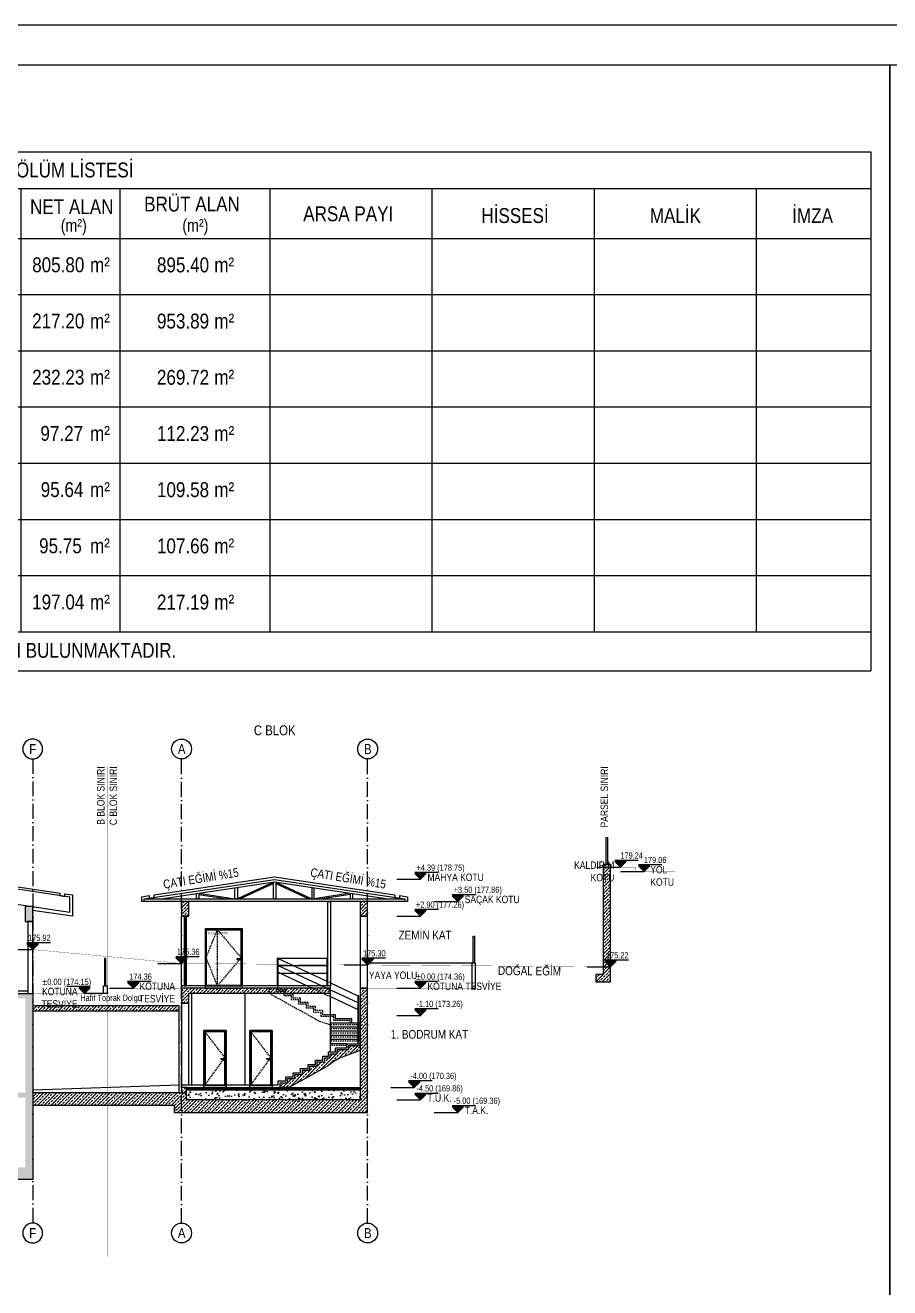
# Model space of a CAD drawing. Header units: millimetres. Extents: x 82776 to 137242, y 11666 to 27998.
# Drawn here: x 93568 to 94439, y 13394 to 14666 of the extents above; entities that cross this region are included whole.
import ezdxf
from ezdxf.enums import TextEntityAlignment as Align

# ---------------------------------------------------------------- set-up
doc = ezdxf.new("R2010")
doc.units = ezdxf.units.MM
for name, pattern in [('( Hidden )', [0.375, 0.25, -0.125]), ('ACAD_ISO03W100', [30, 12, -18]), ('ACAD_ISO10W100', [18, 12, -3, 0, -3]), ('DASHDOT', [1, 0.5, -0.25, 0, -0.25]), ('DASHED', [15, 10, -5])]:
    doc.linetypes.add(name, pattern=pattern)
doc.layers.add('0_IFC_Blok Sınırı', color=32, linetype='ACAD_ISO03W100', lineweight=0)
for name, color, linetype in [('0_IFC_Door_Text', 11, 'Continuous'), ('0_IFC_Elevation_3', 21, 'Continuous'), ('0_IFC_Elevation_4', 11, 'Continuous'), ('0_IFC_Elevation_5', 252, 'Continuous'), ('0_IFC_Grid', 14, 'ACAD_ISO10W100'), ('0_IFC_Grid_Text_100', 14, 'Continuous'), ('0_IFC_Hatch_Structure', 251, 'Continuous'), ('0_IFC_Legend_Viewport', 7, 'Continuous'), ('0_IFC_Notation_Level_50', 160, 'Continuous'), ('0_IFC_Notation_Section_50', 10, 'Continuous'), ('0_IFC_Parsel Sınırı', 191, 'ACAD_ISO03W100'), ('0_IFC_Steelsection', 20, 'Continuous'), ('0_IFC_Text_Explanation_200', 231, 'Continuous'), ('0_IFC_Text_Explanation_50', 231, 'Continuous'), ('1_IFC_Concrete_Section', 50, 'Continuous'), ('1_IFC_Stair_Concrete', 252, '( Hidden )'), ('2_IFC_Handrail', 181, 'Continuous'), ('2_IFC_Wall', 130, 'Continuous'), ('3_IFC_Window', 136, 'Continuous'), ('4_IFC_Floor_Cladding', 143, 'Continuous'), ('4_IFC_Kaplama', 55, 'Continuous'), ('7_IFC_Landscape', 45, 'Continuous')]:
    doc.layers.add(name, color=color, linetype=linetype)
doc.styles.add('IFC_TEXT', font='ARIALN.TTF')
pattern_1 = [(225, (-107543.747, -29261.813), (13.4703842, -13.4703842), []), (225, (-107557.217, -29261.813), (13.4703842, -13.4703842), [9.525, -4.7625])]

# ---------------------------------------------------------------- blocks, each defined once
blk = doc.blocks.new('*U125')
at = {"layer": '0_IFC_Legend_Viewport', "transparency": 33554687}
blk.add_lwpolyline([(-2040.1, 2920), (0, 2920), (0, 0), (-2040.1, 0)], close=True, dxfattribs=at)
at = {"style": 'IFC_TEXT'}
for tag, p in [('PAFTA', (-1847.1, 17.9)), ('KOT', (-1159.1, 18)), ('OLCEK', (-110.4, 17.9))]:
    blk.add_attdef(tag, p, '', height=35, dxfattribs=at)
blk = doc.blocks.new('BAGIMSIZ BOLUM LSITESI')
at = {"layer": '0_IFC_Text_Explanation_200'}
for p, q in [((-136.7, 20.7), (1713.3, 20.7)), ((-136.7, 20.7), (-136.7, -66.5)), ((1713.3, 20.7), (1713.3, -16.3)), ((-136.7, -16.3), (1713.3, -16.3)), ((-46.3, -16.3), (-46.3, -462.7)), ((46.6, -16.3), (46.6, -462.7)), ((132.7, -16.3), (132.7, -462.7)), ((414.9, -16.3), (414.9, -462.7)), ((757.3, -16.3), (757.3, -462.7)), ((857, -16.3), (857, -462.7)), ((956.8, -16.3), (956.8, -462.7)), ((1107.7, -16.3), (1107.7, -462.7)), ((1271.1, -16.3), (1271.1, -462.7)), ((1434.6, -16.3), (1434.6, -462.7)), ((1598, -16.3), (1598, -462.7)), ((1713.3, -16.3), (1713.3, -462.7)), ((-136.7, -66.5), (1713.3, -66.5)), ((-136.7, -66.5), (-136.7, -462.7)), ((780.4, -95), (834.6, -95)), ((-136.7, -123.1), (1713.3, -123.1)), ((780.4, -151.6), (834.6, -151.6)), ((-136.7, -179.7), (1713.3, -179.7)), ((780.4, -208.2), (834.6, -208.2)), ((-136.7, -236.3), (1713.3, -236.3)), ((780.4, -264.8), (834.6, -264.8)), ((-136.7, -292.9), (1713.3, -292.9)), ((780.4, -321.4), (834.6, -321.4)), ((-136.7, -349.5), (1713.3, -349.5)), ((780.4, -378), (834.6, -378)), ((-136.7, -406.1), (1713.3, -406.1)), ((780.4, -434.6), (834.6, -434.6)), ((-136.7, -462.7), (1713.3, -462.7)), ((-136.7, -462.7), (-136.7, -501.9)), ((1713.3, -462.7), (1713.3, -501.9)), ((-136.7, -501.9), (1713.3, -501.9))]:
    blk.add_line(p, q, dxfattribs=at)
at = {"layer": '0_IFC_Text_Explanation_200', "style": 'IFC_TEXT'}
for s, height, p in [('1366-45 PARSEL BAĞIMSIZ BÖLÜM LİSTESİ', 15, (613.3, -5.1)), ('BRÜT ALAN', 15, (981.2, -39.4)), ('SIRA NO', 15, (-129, -52.9)), ('BLOK', 15, (-19.5, -52.9)), ('B.B. NO', 15, (60.5, -52.9)), ('BULUNDUĞU KAT', 15, (197.6, -53.1)), ('NİTELİĞİ', 15, (541.5, -49.1)), ('EKLENTİ ', 15, (766.6, -52.2)), ('NET ALAN', 15, (866.3, -42.1)), ('ARSA PAYI', 15, (1141.5, -49.2)), ('HİSSESİ', 15, (1321, -51)), ('MALİK', 15, (1490.7, -51.1)), ('İMZA', 15, (1634.2, -51.1)), ('(m²)', 12.5, (897.2, -59.6)), ('(m²)', 12.5, (1019.7, -59.6)), ('1', 15, (-105.4, -97.2)), ('A', 15, (-11.8, -99.8)), ('1', 15, (85.9, -97.2)), ('ZEMİN KAT', 15, (144.1, -101)), ('805.80', 15, (868.4, -100.6)), ('895.40', 15, (994.1, -100.7)), ('2', 15, (-105.2, -153.8)), ('1', 15, (85.9, -153.8)), ('ZEMİN KAT', 15, (144.1, -157.6)), ('B', 15, (-11.9, -156.4)), ('217.20', 15, (868.4, -157.2)), ('953.89', 15, (994.1, -157.3)), ('3', 15, (-105.2, -210.4)), ('C', 15, (-11.6, -213)), ('1', 15, (85.9, -210.4)), ('ZEMİN KAT', 15, (144.1, -214.2)), ('232.23', 15, (868.4, -213.8)), ('269.72', 15, (994.1, -213.9)), ('4', 15, (-105, -267)), ('1', 15, (85.9, -267)), ('D', 15, (-12.4, -269.6)), ('1 BODRUM KAT', 15, (144.1, -270.8)), ('97.27', 15, (876.7, -270.4)), ('112.23', 15, (994.1, -270.5)), ('5', 15, (-105.2, -323.6)), ('D', 15, (-11.4, -326.2)), ('2', 15, (85.9, -323.6)), ('ZEMİN KAT', 15, (144.1, -327.4)), ('95.64', 15, (877, -327)), ('109.58', 15, (994.1, -327.1)), ('6', 15, (-105.2, -380.2)), ('D', 15, (-11.2, -382.8)), ('3', 15, (85.9, -380.2)), ('ZEMİN KAT', 15, (144.1, -384)), ('95.75', 15, (875.4, -383.6)), ('107.66', 15, (994.1, -383.7)), ('7', 15, (-105.1, -436.8)), ('D', 15, (-12, -439.4)), ('4', 15, (85.9, -436.8)), ('1. KAT', 15, (144.1, -440.6)), ('197.04', 15, (868.4, -440.2)), ('217.19', 15, (994.1, -440.3)), ('TOPLAM YEDİ ( 7 ) BAĞIMSIZ BÖLÜM BULUNMAKTADIR.', 15, (553.5, -488.9))]:
    blk.add_text(s, height=height, dxfattribs=at).set_placement(p)
at = {"layer": '0_IFC_Text_Explanation_200', "attachment_point": 1, "style": 'IFC_TEXT'}
for s, insert, char_height, width in [('1. BODRUM KATTA VE ZEMİN KATTA \\PPİYESLERİ BULUNAN KONUT', (420.2, -77.9), 12, 419.714), ('m²', (926.7, -85.7), 15, 39.594), ('m²', (1051.9, -85.7), 15, 13.739), ('1. VE 2. BODRUM KATTA TEKNİK HACİMLERİ,\\PZEMİN KATTA PİYESLERİ BULUNAN KONUT', (420.2, -134.5), 12, 419.714), ('m²', (926.7, -142.3), 15, 39.594), ('m²', (1051.9, -142.3), 15, 13.739), ('1. BODRUM KATTA VE ZEMİN KATTA \\PPİYESLERİ BULUNAN KONUT', (420.2, -191.1), 12, 419.714), ('m²', (926.7, -198.9), 15, 39.594), ('m²', (1051.9, -198.9), 15, 13.739), ('KONUT', (420.2, -256.7), 12, 419.714), ('m²', (926.7, -255.5), 15, 39.594), ('m²', (1051.9, -255.5), 15, 13.739), ('KONUT', (420.2, -313.3), 12, 419.714), ('m²', (926.7, -312.1), 15, 39.594), ('m²', (1051.9, -312.1), 15, 13.739), ('m²', (926.7, -368.7), 15, 39.594), ('m²', (1051.9, -368.7), 15, 13.739), ('KONUT', (420.2, -369.9), 12, 419.714), ('KONUT', (420.2, -426.5), 12, 419.714), ('m²', (926.7, -425.3), 15, 39.594), ('m²', (1051.9, -425.3), 15, 13.739)]:
    blk.add_mtext(s, dxfattribs=dict(at, insert=insert, char_height=char_height, width=width))
blk = doc.blocks.new('*U1842')
at = {"layer": '0_IFC_Legend_Viewport', "transparency": 33554687}
blk.add_lwpolyline([(-5476.5, 2920), (0, 2920), (0, 0), (-5476.5, 0)], close=True, dxfattribs=at)
at = {"style": 'IFC_TEXT'}
for tag, p in [('PAFTA', (-3296.7, 17.9)), ('OLCEK', (-110.4, 17.9))]:
    blk.add_attdef(tag, p, '', height=35, dxfattribs=at)
blk = doc.blocks.new('0_IFC_AXIS_TEXT_100')
at = {"layer": '0_IFC_Grid_Text_100'}
blk.add_circle((0, 1000), 1000, dxfattribs=at)
at = {"layer": '0_IFC_Grid_Text_100', "style": 'IFC_TEXT'}
blk.add_attdef('AXIS_NO', text='', height=1000, dxfattribs=at).set_placement((0, 993), align=Align.MIDDLE_CENTER)
blk = doc.blocks.new('*U1033')
blk.add_wipeout([(0, 220), (90, 220), (90, 0), (0, 0)]).dxf.layer = '0_IFC_Elevation_5'
at = {"layer": '0_IFC_Elevation_4'}
for points in [[(0, 0), (0, 220), (90, 220), (90, 0)], [(5, 1), (5, 214), (85, 214), (85, 1)]]:
    blk.add_lwpolyline(points, close=True, dxfattribs=at)
blk.add_lwpolyline([(4, 0), (4, 215), (86, 215), (86, 0)], dxfattribs=at)
at = {"layer": '0_IFC_Elevation_5', "linetype": 'DASHED', "ltscale": 0.5}
blk.add_lwpolyline([(90, -10), (90, 220), (0, 220), (0, -10)], close=True, dxfattribs=at)
blk.add_lwpolyline([(85, 1), (5, 110.5), (85, 214)], dxfattribs=at)
at = {"layer": '0_IFC_Elevation_5'}
blk.add_lwpolyline([(10, 104, -1), (10, 106), (22, 106), (22, 104)], format="xyb", close=True, dxfattribs=at)
blk.add_circle((10, 105), 3, dxfattribs=at)
blk = doc.blocks.new('*U365')
blk.add_wipeout([(-50, 0), (-50, -10), (230, -10), (230, 0)]).dxf.layer = '3_IFC_Window'
at = {"layer": '3_IFC_Window'}
blk.add_lwpolyline([(-50, 0), (-50, -10), (230, -10), (230, 0)], close=True, dxfattribs=at)
for points in [[(-45, 0), (-45, -10)], [(225, 0), (225, -10)], [(230, 0), (230, -10)], [(225, -5), (-45, -5)]]:
    blk.add_lwpolyline(points, dxfattribs=at)
blk = doc.blocks.new('0_IFC_DOOR_TAG_50')
at = {"layer": '0_IFC_Door_Text', "style": 'IFC_TEXT'}
for tag, p in [('DOOR_TYPE', (0, 0)), ('DOOR_SIZE', (27.7, 0))]:
    blk.add_attdef(tag, p, '', height=10, dxfattribs=at)
blk = doc.blocks.new('*U2492')
blk.add_wipeout([(0, 230), (150, 230), (150, 0), (0, 0)]).dxf.layer = '0_IFC_Elevation_5'
at = {"layer": '0_IFC_Elevation_4'}
for points in [[(0, 0), (150, 0), (150, 230), (0, 230)], [(3, 226), (146, 226), (146, 1), (3, 1)], [(4, 1), (145, 1), (145, 225), (4, 225)]]:
    blk.add_lwpolyline(points, close=True, dxfattribs=at)
at = {"layer": '0_IFC_Elevation_5', "linetype": 'DASHED', "ltscale": 0.5}
blk.add_lwpolyline([(0, -10), (150, -10), (150, 230), (0, 230)], close=True, dxfattribs=at)
for points in [[(49.7, 0), (4, 113.5), (49.7, 226)], [(49.7, 226), (145, 113), (49.7, 0)], [(49.7, 0), (49.7, 226)]]:
    blk.add_lwpolyline(points, dxfattribs=at)
at = {"layer": '0_IFC_Elevation_5'}
blk.add_lwpolyline([(140, 106.5, 1), (140, 108.5), (128, 108.5), (128, 106.5)], format="xyb", close=True, dxfattribs=at)
blk.add_circle((140, 107.5), 3, dxfattribs=at)
at = {"transparency": 33554687, "rotation": 1.46989412832e-05}
blk.add_blockref('0_IFC_DOOR_TAG_50', (13.1, 206.7), dxfattribs=at).add_auto_attribs({'DOOR_TYPE': 'K13', 'DOOR_SIZE': '150/220'})
blk = doc.blocks.new('0_IFC_NOT_RUDELEVEL_50_N')
at = {"layer": '0_IFC_Notation_Level_50'}
h = blk.add_hatch(color=256, dxfattribs=at)
h.dxf.hatch_style = 1
h.paths.add_polyline_path([(-201.6, 201.6), (201.6, 201.6), (0, 0)])
for p, q in [((-834.4, 0), (0, 0)), ((-201.6, 246.4), (627.2, 246.4))]:
    blk.add_line(p, q, dxfattribs=at)
blk.add_lwpolyline([(-201.6, 201.6), (201.6, 201.6), (0, 0), (-201.6, 201.6)], dxfattribs=at)
at = {"layer": '0_IFC_Notation_Level_50', "style": 'IFC_TEXT'}
blk.add_attdef('LEVEL', (-201.6, 302.4), '', height=280, dxfattribs=at)
blk = doc.blocks.new('VAZ 1_DE')
at = {"layer": '0_IFC_Elevation_4', "linetype": 'DASHED', "ltscale": 3, "const_width": 1}
blk.add_lwpolyline([(842.4, -1076.4), (1304.4, -1070.7), (3304.4, -1072.7), (3904.4, -1012.7), (5904.4, -945.7), (6504.4, -1001.7), (7254.4, -1007.7), (7689.4, -1011.3)], dxfattribs=at)
ref = blk.add_blockref('0_IFC_NOT_RUDELEVEL_50_N', (5904.4, -945.7), dxfattribs=dict(xscale=0.114, yscale=0.114, zscale=0.114))
ref.add_attrib('LEVEL', '175.92', (5885.8, -911.3), dxfattribs={"layer": '0_IFC_Notation_Level_50', "height": 24.94, "style": 'IFC_TEXT'})
ref = blk.add_blockref('0_IFC_NOT_RUDELEVEL_50_N', (3904.4, -1012.7, 851.5), dxfattribs=dict(xscale=0.114, yscale=0.114, zscale=0.114))
ref.add_attrib('LEVEL', '175.25', (3885.8, -978.3, 851.5), dxfattribs={"layer": '0_IFC_Notation_Level_50', "height": 24.94, "style": 'IFC_TEXT'})
ref = blk.add_blockref('0_IFC_NOT_RUDELEVEL_50_N', (6504.4, -1001.7), dxfattribs=dict(xscale=0.114, yscale=0.114, zscale=0.114))
ref.add_attrib('LEVEL', '175.36', (6485.8, -967.3), dxfattribs={"layer": '0_IFC_Notation_Level_50', "height": 24.94, "style": 'IFC_TEXT'})
ref = blk.add_blockref('0_IFC_NOT_RUDELEVEL_50_N', (7254.4, -1007.7), dxfattribs=dict(xscale=0.114, yscale=0.114, zscale=0.114))
ref.add_attrib('LEVEL', '175.30', (7235.8, -973.3), dxfattribs={"layer": '0_IFC_Notation_Level_50', "height": 24.94, "style": 'IFC_TEXT'})
ref = blk.add_blockref('0_IFC_NOT_RUDELEVEL_50_N', (8233.6, -1015.7), dxfattribs=dict(xscale=0.114, yscale=0.114, zscale=0.114))
ref.add_attrib('LEVEL', '175.22', (8215, -981.3), dxfattribs={"layer": '0_IFC_Notation_Level_50', "height": 24.94, "style": 'IFC_TEXT'})
ref = blk.add_blockref('0_IFC_NOT_RUDELEVEL_50_N', (1304.4, -1070.7), dxfattribs=dict(xscale=0.114, yscale=0.114, zscale=0.114))
ref.add_attrib('LEVEL', '174.67', (1285.8, -1036.3), dxfattribs={"layer": '0_IFC_Notation_Level_50', "height": 24.94, "style": 'IFC_TEXT'})
ref = blk.add_blockref('0_IFC_NOT_RUDELEVEL_50_N', (3304.4, -1072.7), dxfattribs=dict(xscale=0.114, yscale=0.114, zscale=0.114))
ref.add_attrib('LEVEL', '174.65', (3285.8, -1038.3), dxfattribs={"layer": '0_IFC_Notation_Level_50', "height": 24.94, "style": 'IFC_TEXT'})
ref = blk.add_blockref('0_IFC_NOT_RUDELEVEL_50_N', (0, -1086.7, -349700.6), dxfattribs=dict(xscale=0.114, yscale=0.114, zscale=0.114))
ref.add_attrib('LEVEL', '174.51', (-18.5, -1052.3, -349700.6), dxfattribs={"layer": '0_IFC_Notation_Level_50', "height": 24.94, "style": 'IFC_TEXT'})
at = {"layer": '0_IFC_Elevation_4', "linetype": 'DASHED', "ltscale": 3, "char_height": 35, "attachment_point": 1, "style": 'IFC_TEXT'}
for insert, rotation in [((7779.7, -1013.4), 359.5454), ((440.2, -1084.4), 0.4691)]:
    blk.add_mtext_dynamic_manual_height_columns('\\pxt4;DOĞAL EĞİM', width=252.297, gutter_width=125, heights=[0], dxfattribs=dict(at, insert=insert, rotation=rotation))
blk = doc.blocks.new('1-1 VAZIYET KESITI')
at = {"layer": '0_IFC_Hatch_Structure'}
h = blk.add_hatch(dxfattribs=at)
h.set_pattern_fill('ANSI33', color=256, scale=3, angle=180)
h.set_pattern_definition(pattern_1)
h.paths.add_polyline_path([(-289.99435, 1696.27392), (-290.00685, 1254.26729), (-320.00685, 1254.26729), (-320.00685, 1224.26729), (-260.00917, 1224.26729), (-260, 1696.27392)])
h = blk.add_hatch(dxfattribs=at)
h.set_pattern_fill('ANSI33', color=256, scale=3, angle=180)
h.set_pattern_definition(pattern_1)
h.paths.add_polyline_path([(-5189.22631, 1127.27392), (-4589.22631, 1127.27392), (-4589.22631, 1177.27392), (-3229.2263, 1177.27392), (-3229.22213, 1117.27392), (-3259.2263, 1117.27392), (-3259.2263, 1157.27392), (-3919.22631, 1157.27392), (-3919.22631, 1117.27392), (-3949.22631, 1117.27392), (-3949.22631, 1157.27392), (-4559.22631, 1157.27392), (-4559.22631, 1067.27392), (-4589.22631, 1067.27392), (-4589.22631, 1107.27392), (-5189.22631, 1107.27392)], flags=17)
h.paths.add_polyline_path([(-5189.22631, 777.27392), (-3229.22631, 777.27392), (-3229.22631, 717.27392), (-3259.22631, 717.27392), (-3259.22631, 757.27392), (-3919.22631, 757.27392), (-3919.22631, 717.27392), (-3949.22631, 717.27392), (-3949.22631, 757.27392), (-4559.22631, 757.27392), (-4559.22631, 477.27392), (-3094.22631, 477.27392), (-3094.22631, 327.27392), (-2914.22631, 327.27392), (-2914.22631, 477.27392), (-2619.22631, 477.27392), (-2619.22631, 757.27392), (-2779.22645, 757.27392), (-2779.22645, 777.27392), (-2619.22631, 777.27392), (-2619.22631, 1157.27392), (-2779.22645, 1157.27392), (-2779.22645, 1177.27392), (-2589.22631, 1177.27392), (-2589.22631, 427.27392), (-2864.22631, 427.27392), (-2864.22631, 277.27392), (-3144.22631, 277.27392), (-3144.22631, 427.27392), (-4589.22631, 427.27392), (-4589.22631, 727.27392), (-5189.22631, 727.27392)])
h.paths.add_polyline_path([(-2619.2263, 1467.27392), (-2589.2263, 1467.27392), (-2589.2263, 1527.27392), (-2619.2263, 1527.27392)])
h.paths.add_polyline_path([(-4589.2263, 1467.27392), (-4559.2263, 1467.27392), (-4559.2263, 1527.27392), (-4589.2263, 1527.27392)])
h = blk.add_hatch(dxfattribs=at)
h.set_pattern_fill('ANSI33', color=256, scale=3, angle=180)
h.set_pattern_definition(pattern_1)
h.paths.add_polyline_path([(-1269.22631, 946.97502), (-1309.12567, 932.48472), (-1352.66478, 916.70168), (-1378.85221, 901.26864), (-1401.32878, 884.44899), (-1492.51355, 833.79078), (-1522.51355, 817.12411), (-1557.04389, 797.94059), (-1592.22641, 797.94059), (-1592.22641, 817.94059), (-1562.22641, 817.94059), (-1562.22641, 834.60726), (-1532.22641, 834.60726), (-1532.22641, 851.27392), (-1502.22641, 851.27392), (-1502.22641, 867.94059), (-1472.22641, 867.94059), (-1472.22641, 884.60726), (-1442.22641, 884.60726), (-1442.22641, 901.27392), (-1412.22641, 901.27392), (-1412.22641, 917.94059), (-1389.95428, 917.94059), (-1389.95428, 934.60726), (-1361.67358, 934.60726), (-1361.67358, 951.27392), (-1315.97883, 951.27392), (-1315.97883, 967.94059), (-1269.22631, 967.94059)])
at = {"layer": '0_IFC_Blok Sınırı', "ltscale": 0.3, "const_width": 1}
blk.add_lwpolyline([(-2289.22795, 117.27392), (-2289.21674, 2092.27392)], dxfattribs=at)
at = {"layer": '0_IFC_Elevation_3'}
for points in [[(-1919.22506, 1581.16224), (-1774.22631, 1558.27392)], [(-1619.22631, 1626.16205), (-1764.22631, 1558.27392)], [(-1619.22631, 1620.64117), (-1752.43444, 1558.27392)], [(-1609.22631, 1626.16205), (-1464.22631, 1558.27392)], [(-1609.22631, 1620.64117), (-1476.01818, 1558.27392)], [(-1309.22756, 1581.16224), (-1454.22631, 1558.27392)], [(-1919.22506, 1576.10033), (-1806.2938, 1558.27392)], [(-1309.22756, 1576.10033), (-1422.15883, 1558.27392)], [(-1959.22631, 808.27392), (-1959.22631, 1138.27392), (-1989.22631, 1138.27392), (-1989.22631, 808.27392)], [(-1999.22631, 808.27392), (-1999.22631, 1107.27392)]]:
    blk.add_lwpolyline(points, dxfattribs=at)
at = {"layer": '0_IFC_Elevation_3', "linetype": '( Hidden )', "ltscale": 25, "transparency": 33554687}
blk.add_lwpolyline([(-1389.22631, 1091.60726), (-1419.22641, 1091.60726), (-1419.22641, 1108.27392), (-1449.22641, 1108.27392), (-1449.22641, 1124.94059), (-1479.22641, 1124.94059), (-1479.22641, 1141.60726), (-1509.22641, 1141.60726), (-1509.22641, 1158.27392), (-1539.22641, 1158.27392), (-1539.22641, 1174.94059), (-1569.22641, 1174.94059), (-1569.22641, 1191.60726), (-1599.22631, 1191.60726), (-1599.22631, 1208.27392), (-1629.22631, 1208.27392)], dxfattribs=at)
at = {"layer": '0_IFC_Elevation_3', "transparency": 33554687}
for points in [[(-1303.20325, 1058.27392), (-1303.20325, 1074.94059), (-1368.87101, 1074.94059), (-1368.87101, 1091.60726), (-1389.22631, 1091.60726)], [(-1269.22631, 1058.27392), (-1389.22631, 1058.27392)], [(-1389.22631, 1058.27392), (-1389.22631, 974.94059)], [(-1269.22631, 1041.60726), (-1389.22631, 1041.60726)], [(-1269.22631, 1024.94059), (-1389.22631, 1024.94059)], [(-1322.97883, 974.94059), (-1389.22641, 974.94059)], [(-1269.22631, 1008.27392), (-1389.22631, 1008.27392)], [(-1269.22631, 991.60726), (-1389.22631, 991.60726)]]:
    blk.add_lwpolyline(points, dxfattribs=at)
at = {"layer": '0_IFC_Elevation_4'}
for points in [[(-4349.14447, 1623.95754), (-4739.22946, 1565.44464), (-4739.22946, 1504.77339), (-4344.66949, 1563.95754), (-2833.78437, 1563.95754), (-2439.2263, 1504.77398), (-2439.2263, 1565.44522), (-2829.30941, 1623.95754), (-4349.14447, 1623.95754)], [(-1389.22631, 941.60726), (-1389.22631, 1178.27392)]]:
    blk.add_lwpolyline(points, dxfattribs=at)
at = {"layer": '0_IFC_Elevation_5'}
for points in [[(-819.22631, 1298.83978), (-1239.22631, 1298.83978)], [(-1949.22641, 1178.27392), (-1949.22641, 808.27392)]]:
    blk.add_lwpolyline(points, dxfattribs=at)
at = {"layer": '0_IFC_Grid', "ltscale": 5}
for points in [[(-2589.22631, 2122.27392), (-2589.22631, 252.27392)], [(-1239.22631, 252.27476), (-1239.22631, 2122.27392)]]:
    blk.add_lwpolyline(points, dxfattribs=at)
at = {"layer": '0_IFC_Parsel Sınırı', "ltscale": 0.3, "const_width": 1}
blk.add_lwpolyline([(-259.99626, 117.27392), (-259.99636, 2092.27392)], dxfattribs=at)
at = {"layer": '0_IFC_Steelsection'}
for points in [[(-2139.22631, 1558.27392), (-1614.22631, 1637.02392), (-1089.22631, 1558.27392)], [(-2071.81382, 1558.27392), (-1614.22631, 1626.91205), (-1156.63881, 1558.27392)], [(-1919.22506, 1581.16224), (-1919.22506, 1558.27392), (-1929.22506, 1558.27392), (-1929.22506, 1579.66224)], [(-1764.22631, 1604.41205), (-1764.22631, 1558.27392), (-1774.22631, 1558.27392), (-1774.22631, 1602.91205)], [(-1609.22631, 1626.16205), (-1609.22631, 1558.27392), (-1619.22631, 1558.27392), (-1619.22631, 1626.16205)], [(-1464.22631, 1604.41205), (-1464.22631, 1558.27392), (-1454.22631, 1558.27392), (-1454.22631, 1602.91205)], [(-1309.22756, 1581.16224), (-1309.22756, 1558.27392), (-1299.22756, 1558.27392), (-1299.22756, 1579.66224)], [(-1269.22631, 1548.27392), (-1969.22631, 1548.27392)]]:
    blk.add_lwpolyline(points, dxfattribs=at)
blk.add_lwpolyline([(-2139.22631, 1558.27392), (-1089.22631, 1558.27392), (-1089.22631, 1548.27392), (-2139.22631, 1548.27392)], close=True, dxfattribs=at)
at = {"layer": '1_IFC_Concrete_Section'}
for points in [[(-289.99435, 1696.27392), (-290.00685, 1254.26729), (-320.00685, 1254.26729), (-320.00685, 1224.26729), (-260.00917, 1224.26729), (-260, 1696.27392)], [(-2619.2263, 1467.27392), (-2589.2263, 1467.27392), (-2589.2263, 1527.27392), (-2619.2263, 1527.27392)], [(-1269.22631, 1488.27392), (-1239.22631, 1488.27392), (-1239.22631, 1548.27392), (-1269.22631, 1548.27392)], [(-2589.22631, 1107.27392), (-1999.22631, 1107.27392), (-1999.22631, 1127.27392), (-2589.22631, 1127.27392)], [(-1989.22631, 777.27392), (-1969.22631, 777.27392), (-1969.22631, 798.27392), (-1989.22631, 798.27392)]]:
    blk.add_lwpolyline(points, close=True, dxfattribs=at)
for points in [[(-2779.22645, 1177.27392), (-2589.22631, 1177.27392), (-2589.22631, 427.27392), (-2864.22631, 427.27392)], [(-1269.22631, 946.97502), (-1309.12567, 932.48472), (-1352.66478, 916.70168), (-1378.85221, 901.26864), (-1401.32878, 884.44899), (-1492.51355, 833.79078), (-1522.51355, 817.12411), (-1557.04389, 797.94059), (-1592.22641, 797.94059), (-1592.22641, 817.94059), (-1562.22641, 817.94059), (-1562.22641, 834.60726), (-1532.22641, 834.60726), (-1532.22641, 851.27392), (-1502.22641, 851.27392), (-1502.22641, 867.94059), (-1472.22641, 867.94059), (-1472.22641, 884.60726), (-1442.22641, 884.60726), (-1442.22641, 901.27392), (-1412.22641, 901.27392), (-1412.22641, 917.94059), (-1389.95428, 917.94059), (-1389.95428, 934.60726), (-1361.67358, 934.60726), (-1361.67358, 951.27392), (-1315.97883, 951.27392), (-1315.97883, 967.94059), (-1269.22631, 967.94059), (-1269.22631, 946.97502)]]:
    blk.add_lwpolyline(points, dxfattribs=at)
at = {"layer": '1_IFC_Stair_Concrete', "ltscale": 25, "transparency": 33554687}
for points in [[(-1310.20325, 1058.27392), (-1310.20325, 1067.94059), (-1375.87101, 1067.94059), (-1375.87101, 1084.60726), (-1426.22641, 1084.60726), (-1426.22641, 1101.27392), (-1456.22641, 1101.27392), (-1456.22641, 1117.94059), (-1486.22641, 1117.94059), (-1486.22641, 1134.60726), (-1516.22641, 1134.60726), (-1516.22641, 1151.27392), (-1546.22641, 1151.27392), (-1546.22641, 1167.94059), (-1576.22641, 1167.94059), (-1576.22641, 1184.60726), (-1606.22631, 1184.60726), (-1606.22631, 1198.27392), (-1636.00882, 1198.27392), (-1636.00882, 1178.27392), (-1465.93927, 1083.79078), (-1434.29569, 1066.21102), (-1389.1659, 1051.27392)], [(-1269.22631, 1051.27392), (-1389.22631, 1051.27392)], [(-1269.22631, 1034.60726), (-1389.22631, 1034.60726)], [(-1269.22631, 1017.94059), (-1389.22631, 1017.94059)], [(-1322.97883, 967.94059), (-1389.22641, 967.94059)], [(-1269.22631, 1001.27392), (-1389.22631, 1001.27392)], [(-1269.22631, 984.60726), (-1389.22631, 984.60726)]]:
    blk.add_lwpolyline(points, dxfattribs=at)
at = {"layer": '2_IFC_Handrail'}
for points in [[(-277.49718, 1696.27392), (-277.49718, 1806.27392), (-272.49718, 1806.27392), (-272.49718, 1696.27392)], [(-814.22631, 1298.83978), (-814.22631, 1408.83978), (-809.22631, 1408.83978), (-809.22631, 1298.83978)], [(-2294.25373, 1208.27392), (-2294.25373, 1318.27392), (-2299.25373, 1318.27392), (-2299.25373, 1208.27392)], [(-1604.22631, 1208.27392), (-1599.22631, 1208.27392), (-1599.22631, 1318.27392), (-1604.22631, 1318.27392)], [(-1404.22766, 1208.27392), (-1399.22766, 1208.27392), (-1399.22766, 1318.27392), (-1404.22766, 1318.27392)], [(-1279.22726, 1058.27392), (-1274.22726, 1058.27392), (-1274.22726, 1168.27392), (-1279.22726, 1168.27392)]]:
    blk.add_lwpolyline(points, close=True, dxfattribs=at)
for points in [[(-1599.22631, 1318.27392), (-1404.22766, 1226.86803)], [(-1404.22766, 1318.27392), (-1599.22631, 1318.27392)], [(-1599.22631, 1290.6636), (-1423.46219, 1208.27392)], [(-1404.22766, 1288.27392), (-1599.22631, 1288.27392)], [(-1599.22631, 1263.05328), (-1482.36404, 1208.27392)], [(-1404.22766, 1258.27392), (-1599.22631, 1258.27392)], [(-1389.22693, 1219.83642), (-1279.22726, 1168.27392)], [(-1389.22631, 1192.22581), (-1279.22726, 1140.6636)], [(-1389.22631, 1164.61549), (-1279.22726, 1113.05328)]]:
    blk.add_lwpolyline(points, dxfattribs=at)
at = {"layer": '2_IFC_Handrail', "linetype": '( Hidden )', "ltscale": 25}
for points in [[(-1389.22693, 1219.83642), (-1404.22766, 1226.86803)], [(-1482.36404, 1208.27392), (-1389.22693, 1164.61578)], [(-1423.46219, 1208.27392), (-1389.22693, 1192.2261)]]:
    blk.add_lwpolyline(points, dxfattribs=at)
at = {"layer": '2_IFC_Handrail', "elevation": 2736.6394}
blk.add_lwpolyline([(-1279.22726, 974.94059), (-1274.22726, 974.94059), (-1274.22726, 1084.94059), (-1279.22726, 1084.94059)], close=True, dxfattribs=at)
at = {"layer": '2_IFC_Wall'}
for points in [[(-1389.22693, 1208.27392), (-1399.22766, 1208.27392), (-1399.22766, 1548.27392), (-1389.22693, 1548.27392)], [(-1269.22631, 1198.27392), (-1239.22631, 1198.27392), (-1239.22631, 1488.27392), (-1269.22631, 1488.27392)], [(-2589.2263, 1467.27392), (-2609.22631, 1467.27392), (-2609.22631, 1177.27392), (-2589.2263, 1177.27392)], [(-804.22631, 1198.27392), (-804.22631, 1298.83978), (-819.22631, 1298.83978), (-819.22631, 1198.27392)], [(-2304.25373, 1177.27392), (-2304.25373, 1208.27392), (-2289.25373, 1208.27392), (-2289.25373, 1177.27392)]]:
    blk.add_lwpolyline(points, close=True, dxfattribs=at)
at = {"layer": '4_IFC_Floor_Cladding'}
for points in [[(-2609.22631, 1187.27392), (-2769.2263, 1187.27392)], [(-1599.22641, 808.27392), (-1599.22641, 824.94059), (-1569.22641, 824.94059), (-1569.22641, 841.60726), (-1539.22641, 841.60726), (-1539.22641, 858.27392), (-1509.22641, 858.27392), (-1509.22641, 874.94059), (-1479.22641, 874.94059), (-1479.22641, 891.60726), (-1449.22641, 891.60726), (-1449.22641, 908.27392), (-1419.22641, 908.27392), (-1419.22641, 924.94059), (-1396.95428, 924.94059), (-1396.95428, 941.60726), (-1368.67358, 941.60726), (-1368.67358, 958.27392), (-1322.97883, 958.27392), (-1322.97883, 974.94059), (-1269.22631, 974.94059)], [(-1999.22631, 777.27392), (-1999.22631, 808.27392), (-2589.22631, 788.29005)]]:
    blk.add_lwpolyline(points, dxfattribs=at)
at = {"layer": '4_IFC_Kaplama', "transparency": 33554687}
for points in [[(-4589.2263, 1512.10659), (-4749.22947, 1488.10618), (-4749.22947, 1574.05651), (-4719.22787, 1578.55676), (-4719.22787, 1568.44489), (-4699.22787, 1571.4449), (-4699.22787, 1581.55677), (-4349.8903, 1633.95754), (-2828.56547, 1633.95754), (-2479.2279, 1581.55677), (-2479.2279, 1571.4449), (-2459.2279, 1568.44489), (-2459.2279, 1578.55676), (-2429.2263, 1574.05651), (-2429.2263, 1488.10618), (-2589.22947, 1512.10659)], [(-1989.22631, 1548.27392), (-2149.22631, 1548.27392), (-2149.22631, 1566.8858), (-2119.22631, 1571.3858), (-2119.22631, 1561.27392), (-2099.22631, 1564.27392), (-2099.22631, 1574.3858), (-1614.22631, 1647.1358), (-1129.22631, 1574.3858), (-1129.22631, 1564.27392), (-1109.22631, 1561.27392), (-1109.22631, 1571.3858), (-1079.22631, 1566.8858), (-1079.22631, 1548.27392), (-1239.22631, 1548.27392)]]:
    blk.add_lwpolyline(points, dxfattribs=at)
at = {"layer": '7_IFC_Landscape', "const_width": 1}
for points in [[(-260, 1686.27392), (-160, 1686.27392), (-160, 1668.27392), (0, 1668.27392)], [(-290.006, 1284.51258), (-804.22631, 1288.71713), (-804.22631, 1198.27392), (-1239.22631, 1198.27392)]]:
    blk.add_lwpolyline(points, dxfattribs=at)
ref = blk.add_blockref('0_IFC_AXIS_TEXT_100', (-2589.22631, 2122.27392), dxfattribs=dict(xscale=-0.04, yscale=0.04, zscale=0.04, rotation=0.0064968962269241))
ref.add_attrib('AXIS_NO', 'F', dxfattribs={"layer": '0_IFC_Grid_Text_100', "height": 40, "rotation": 0.0064969, "style": 'IFC_TEXT'}).set_placement((-2589.23082, 2161.98256), align=Align.MIDDLE_CENTER)
ref = blk.add_blockref('0_IFC_AXIS_TEXT_100', (-1989.22631, 2122.27392), dxfattribs=dict(xscale=0.04, yscale=0.04, zscale=0.04))
ref.add_attrib('AXIS_NO', 'A', dxfattribs={"layer": '0_IFC_Grid_Text_100', "height": 40, "rotation": 360, "style": 'IFC_TEXT'}).set_placement((-1988.68061, 2161.98256), align=Align.MIDDLE_CENTER)
ref = blk.add_blockref('0_IFC_AXIS_TEXT_100', (-1239.22631, 2122.27392), dxfattribs=dict(xscale=0.04, yscale=0.04, zscale=0.04))
ref.add_attrib('AXIS_NO', 'B', dxfattribs={"layer": '0_IFC_Grid_Text_100', "height": 40, "rotation": 360, "style": 'IFC_TEXT'}).set_placement((-1238.68061, 2161.98256), align=Align.MIDDLE_CENTER)
ref = blk.add_blockref('0_IFC_NOT_RUDELEVEL_50_N', (-220, 1686.28119), dxfattribs=dict(xscale=0.114, yscale=0.114, zscale=0.114))
ref.add_attrib('LEVEL', '179.24', (-220.75775, 1720.75479), dxfattribs={"layer": '0_IFC_Notation_Level_50', "height": 24.9375, "style": 'IFC_TEXT'})
ref = blk.add_blockref('0_IFC_NOT_RUDELEVEL_50_N', (-1026.19776, 1637.27392), dxfattribs=dict(xscale=0.114, yscale=0.114, zscale=0.114))
ref.add_attrib('LEVEL', '+4.39 (178.75)', (-1042.5542, 1671.74752), dxfattribs={"layer": '0_IFC_Notation_Level_50', "height": 24.9375, "style": 'IFC_TEXT'})
ref = blk.add_blockref('0_IFC_NOT_RUDELEVEL_50_N', (-125, 1668.27392), dxfattribs=dict(xscale=0.114, yscale=0.114, zscale=0.114))
ref.add_attrib('LEVEL', '179.06', (-125.75775, 1702.74752), dxfattribs={"layer": '0_IFC_Notation_Level_50', "height": 24.9375, "style": 'IFC_TEXT'})
ref = blk.add_blockref('0_IFC_NOT_RUDELEVEL_50_N', (-876.19776, 1548.27392), dxfattribs=dict(xscale=0.114, yscale=0.114, zscale=0.114))
ref.add_attrib('LEVEL', '+3.50 (177.86)', (-892.5542, 1582.74752), dxfattribs={"layer": '0_IFC_Notation_Level_50', "height": 24.9375, "style": 'IFC_TEXT'})
ref = blk.add_blockref('0_IFC_NOT_RUDELEVEL_50_N', (-1026.19776, 1488.27392), dxfattribs=dict(xscale=0.114, yscale=0.114, zscale=0.114))
ref.add_attrib('LEVEL', '+2.90 (177.26)', (-1044.74856, 1522.74752), dxfattribs={"layer": '0_IFC_Notation_Level_50', "height": 24.9375, "style": 'IFC_TEXT'})
at = {"rotation": 90}
blk.add_blockref('*U365', (-1979.22631, 1258.27394), dxfattribs=at)
blk.add_blockref('*U2492', (-1894.22631, 1208.27392))
ref = blk.add_blockref('0_IFC_NOT_RUDELEVEL_50_N', (-2380.21795, 1177.27392), dxfattribs=dict(xscale=-0.114, yscale=0.114, zscale=0.114))
ref.add_attrib('LEVEL', '%%P0.00 (174.15)', (-2550.3314, 1211.74752), dxfattribs={"layer": '0_IFC_Notation_Level_50', "height": 24.9375, "style": 'IFC_TEXT'})
ref = blk.add_blockref('0_IFC_NOT_RUDELEVEL_50_N', (-2183.52317, 1198.27392), dxfattribs=dict(xscale=0.114, yscale=0.114, zscale=0.114))
ref.add_attrib('LEVEL', '174.36', (-2199.87961, 1232.74752), dxfattribs={"layer": '0_IFC_Notation_Level_50', "height": 24.9375, "style": 'IFC_TEXT'})
ref = blk.add_blockref('0_IFC_NOT_RUDELEVEL_50_N', (-1026.19776, 1198.27392), dxfattribs=dict(xscale=0.114, yscale=0.114, zscale=0.114))
ref.add_attrib('LEVEL', '%%P0.00 (174.36)', (-1044.74856, 1232.74752), dxfattribs={"layer": '0_IFC_Notation_Level_50', "height": 24.9375, "style": 'IFC_TEXT'})
ref = blk.add_blockref('0_IFC_NOT_RUDELEVEL_50_N', (-1026.19776, 1088.27392), dxfattribs=dict(xscale=0.114, yscale=0.114, zscale=0.114))
ref.add_attrib('LEVEL', '-1.10 (173.26)', (-1042.5542, 1122.74752), dxfattribs={"layer": '0_IFC_Notation_Level_50', "height": 24.9375, "style": 'IFC_TEXT'})
at = {"xscale": -1}
blk.add_blockref('*U1033', (-1809.22641, 808.27392), dxfattribs=at)
ref = blk.add_blockref('0_IFC_NOT_RUDELEVEL_50_N', (-1051.19776, 798.27392), dxfattribs=dict(xscale=0.114, yscale=0.114, zscale=0.114))
ref.add_attrib('LEVEL', '-4.00 (170.36)', (-1067.5542, 832.74752), dxfattribs={"layer": '0_IFC_Notation_Level_50', "height": 24.9375, "style": 'IFC_TEXT'})
ref = blk.add_blockref('0_IFC_NOT_RUDELEVEL_50_N', (-1026.19776, 748.27392), dxfattribs=dict(xscale=0.114, yscale=0.114, zscale=0.114))
ref.add_attrib('LEVEL', '-4.50 (169.86)', (-1042.5542, 782.74752), dxfattribs={"layer": '0_IFC_Notation_Level_50', "height": 24.9375, "style": 'IFC_TEXT'})
ref = blk.add_blockref('0_IFC_NOT_RUDELEVEL_50_N', (-876.19776, 698.27392), dxfattribs=dict(xscale=0.114, yscale=0.114, zscale=0.114))
ref.add_attrib('LEVEL', '-5.00 (169.36)', (-892.5542, 732.74752), dxfattribs={"layer": '0_IFC_Notation_Level_50', "height": 24.9375, "style": 'IFC_TEXT'})
ref = blk.add_blockref('0_IFC_AXIS_TEXT_100', (-2589.21724, 172.27392), dxfattribs=dict(xscale=-0.04, yscale=0.04, zscale=0.04, rotation=0.0064968962269241))
ref.add_attrib('AXIS_NO', 'F', dxfattribs={"layer": '0_IFC_Grid_Text_100', "height": 40, "rotation": 0.0064969, "style": 'IFC_TEXT'}).set_placement((-2589.22175, 211.98256), align=Align.MIDDLE_CENTER)
ref = blk.add_blockref('0_IFC_AXIS_TEXT_100', (-1989.22631, 172.27476), dxfattribs=dict(xscale=0.04, yscale=0.04, zscale=0.04))
ref.add_attrib('AXIS_NO', 'A', dxfattribs={"layer": '0_IFC_Grid_Text_100', "height": 40, "rotation": 360, "style": 'IFC_TEXT'}).set_placement((-1988.68061, 211.98339), align=Align.MIDDLE_CENTER)
ref = blk.add_blockref('0_IFC_AXIS_TEXT_100', (-1239.22631, 172.27476), dxfattribs=dict(xscale=0.04, yscale=0.04, zscale=0.04))
ref.add_attrib('AXIS_NO', 'B', dxfattribs={"layer": '0_IFC_Grid_Text_100', "height": 40, "rotation": 360, "style": 'IFC_TEXT'}).set_placement((-1238.68061, 211.98339), align=Align.MIDDLE_CENTER)
at = {"layer": '0_IFC_Blok Sınırı', "char_height": 30, "rotation": 90, "style": 'IFC_TEXT'}
for s, width, insert, attachment_point in [('B BLOK SINIRI', 297.1385119, (-2299.21674, 2092.27383), 9), ('C BLOK SINIRI', 317.9990107, (-2279.21674, 2092.27376), 3)]:
    blk.add_mtext_dynamic_manual_height_columns(s, width=width, gutter_width=12.5, heights=[0], dxfattribs=dict(at, insert=insert, attachment_point=attachment_point))
at = {"layer": '0_IFC_Notation_Level_50', "char_height": 30, "style": 'IFC_TEXT'}
for s, width, insert, attachment_point in [('KALDIRIM KOTU', 71.3399951, (-244.9824, 1709.26359), 3), ('YOL KOTU', 71.3399951, (-100.0176, 1691.25632), 1), ('MAHYA KOTU', 480.4829299, (-998.21536, 1660.25632), 1), ('SAÇAK KOTU', 472.4332513, (-848.21536, 1571.25632), 1), ('KOTUNA TESVİYE', 115.0165608, (-2015.52421, 1221.25632), 3), ('KOTUNA TESVİYE', 400.5622377, (-998.21536, 1221.25632), 1), ('KOTUNA TESVİYE', 30, (-2408.20035, 1200.25632), 3), ('T.Ü.K.', 128.3106315, (-998.21536, 771.25632), 1), ('T.A.K.', 128.3106315, (-848.21536, 721.25632), 1)]:
    blk.add_mtext_dynamic_manual_height_columns(s, width=width, gutter_width=12.5, heights=[0], dxfattribs=dict(at, insert=insert, attachment_point=attachment_point))
at = {"layer": '0_IFC_Parsel Sınırı', "insert": (-269.99636, 2092.27392), "char_height": 30, "attachment_point": 9, "rotation": 90, "style": 'IFC_TEXT'}
blk.add_mtext_dynamic_manual_height_columns('PARSEL SINIRI', width=379.0453472, gutter_width=12.5, heights=[0], dxfattribs=at)
at = {"layer": '0_IFC_Text_Explanation_200', "insert": (-1613.76058, 2237.27392), "char_height": 40, "attachment_point": 5, "style": 'IFC_TEXT'}
blk.add_mtext_dynamic_manual_height_columns('\\pxqc;C BLOK', width=621.8805296, gutter_width=12.5, heights=[0], dxfattribs=at)
at = {"layer": '0_IFC_Text_Explanation_50', "char_height": 35, "style": 'IFC_TEXT'}
for width, insert, attachment_point, rotation in [(450.755915, (-1762.20129, 1683.35592, 174726.40381), 3, 9.27293352), (394.4563731, (-1466.25134, 1683.35592, 174726.40381), 1, 350.72706648)]:
    blk.add_mtext_dynamic_manual_height_columns('ÇATI EĞİMİ %15', width=width, gutter_width=12.5, heights=[0], dxfattribs=dict(at, insert=insert, attachment_point=attachment_point, rotation=rotation))
at = {"layer": '0_IFC_Text_Explanation_50', "style": 'IFC_TEXT'}
for s, width, gutter_width, insert, char_height, attachment_point in [('\\pxt4;ZEMİN KAT', 215.8253282, 125, (-1007.58675, 1412.35392), 35, 5), ('YAYA YOLU', 235.1252658, 12.5, (-1234.15799, 1265.61781), 30, 1), ('Hafif Toprak Dolgu', 369.5518748, 12.5, (-2397.50009, 1172.27392), 25, 1), ('\\pxi-3,l4,t4;1. BODRUM KAT', 532.7872367, 125, (-1007.58675, 1012.35392), 35, 5)]:
    blk.add_mtext_dynamic_manual_height_columns(s, width=width, gutter_width=gutter_width, heights=[0], dxfattribs=dict(at, insert=insert, char_height=char_height, attachment_point=attachment_point))
at = {"layer": '0_IFC_Elevation_5'}
blk.add_lwpolyline([(-1989.22631, 1208.27392), (-1989.22631, 1488.27392)], dxfattribs=at)
at = {"layer": '0_IFC_Grid', "ltscale": 5}
blk.add_lwpolyline([(-1989.22631, 252.27476), (-1989.22631, 2122.27392)], dxfattribs=at)
at = {"layer": '1_IFC_Concrete_Section'}
for points in [[(-1989.22631, 1488.27392), (-1959.22631, 1488.27392), (-1959.22631, 1548.27392), (-1989.22631, 1548.27392)], [(-1989.22631, 1138.27392), (-1959.22631, 1138.27392), (-1959.22631, 1178.27392), (-1389.22631, 1178.27392), (-1389.22631, 1198.27392), (-1989.22631, 1198.27392)]]:
    blk.add_lwpolyline(points, close=True, dxfattribs=at)
at = {"layer": '4_IFC_Floor_Cladding'}
blk.add_lwpolyline([(-1389.22631, 1198.27392), (-1389.22631, 1208.27392), (-1989.22631, 1208.27392), (-1989.22631, 1198.27392)], dxfattribs=at)
at = {"layer": '7_IFC_Landscape', "const_width": 1}
for points in [[(-2589.2263, 1177.27392), (-2289.25889, 1177.27392), (-2289.25373, 1198.27392), (-1994.22631, 1198.27392)], [(-2369.22903, 1177.27392), (-2289.24686, 1177.27392), (-2289.22015, 1198.27392), (-1989.22631, 1198.27392)]]:
    blk.add_lwpolyline(points, dxfattribs=at)
blk.add_blockref('VAZ 1_DE', (-8493.58571, 2299.99962))
at = {"xscale": -1}
blk.add_blockref('*U1033', (-1624.22641, 808.27392), dxfattribs=at)
at = {"layer": '0_IFC_Elevation_5'}
h = blk.add_hatch(dxfattribs=at)
h.set_pattern_fill('AR-CONC', color=256, scale=0.3, angle=180)
h.set_pattern_definition([(230, (-107543.747, -29261.813), (-54.6554, 4.781726), [5.715, -62.865]), (175, (-107543.747, -29261.81), (10.573026, -57.317054), [4.572, -50.292175]), (280.451445, (-107548.3, -29261.414), (-44.082374, -52.535326), [4.857003, -53.427073]), (226.1842, (-107543.747, -29277.05), (-81.323712, 12.6127), [8.5725, -94.2975]), (276.63556, (-107550.52, -29276), (-71.22124, -74.22784), [7.28551, -80.14068]), (171.18415, (-107543.75, -29277.05), (-71.22124, -74.22784), [6.85799, -75.43792]), (201, (-107551.367, -29273.243), (-45.484317, 30.67956), [5.715, -62.865]), (146, (-107551.367, -29273.24), (-18.540609, -55.25639), [4.572, -50.292]), (251.451445, (-107555.157, -29270.686), (-64.024926, -24.57683), [4.857003, -53.42698]), (217.5, (-107543.747, -29261.813), (-0.926581, -25.3665117), [0, -49.6824, 0, -51.054, 0, -50.4825]), (187.5, (-107543.747, -29261.813), (-20.045899, -30.0541724), [0, -29.1084, 0, -48.5394, 0, -19.2405]), (147.5, (-107526.754, -29261.813), (-40.6771786, 1.7186232), [0, -19.05, 0, -59.436, 0, -78.867]), (137.5, (-107519.134, -29261.813), (-44.438754, -7.627947), [0, -24.765, 0, -39.4716, 0, -56.007])])
h.paths.add_polyline_path([(-1969.22631, 787.77392), (-1269.22631, 787.77392), (-1269.22631, 748.27392), (-1969.22631, 748.27392)])
at = {"layer": '0_IFC_Hatch_Structure'}
h = blk.add_hatch(dxfattribs=at)
h.set_pattern_fill('ANSI33', color=256, scale=3, angle=180)
h.set_pattern_definition(pattern_1)
h.paths.add_polyline_path([(-2589.22631, 1107.27392), (-1999.22631, 1107.27392), (-1999.22631, 1127.27392), (-2589.22631, 1127.27392)], flags=17)
h.paths.add_polyline_path([(-2589.22631, 727.27392), (-2019.22631, 727.27392), (-2019.22631, 698.27392), (-1239.22631, 698.27392), (-1239.22631, 1198.27392), (-1269.22631, 1198.27392), (-1269.22631, 748.27392), (-1969.22631, 748.27392), (-1969.22631, 777.27392), (-2589.22631, 777.27392)])
h.paths.add_polyline_path([(-1989.22631, 1138.27392), (-1959.22631, 1138.27392), (-1959.22631, 1178.27392), (-1389.22631, 1178.27392), (-1389.22631, 1198.27392), (-1989.22631, 1198.27392)], flags=17)
h.paths.add_polyline_path([(-1989.22631, 1488.27392), (-1959.22631, 1488.27392), (-1959.22631, 1548.27392), (-1989.22631, 1548.27392)])
h.paths.add_polyline_path([(-1269.22631, 1488.27392), (-1239.22631, 1488.27392), (-1239.22631, 1548.27392), (-1269.22631, 1548.27392)])
h.paths.add_polyline_path([(-1989.22631, 777.27392), (-1969.22631, 777.27392), (-1969.22631, 798.27392), (-1989.22631, 798.27392)], flags=16)
h = blk.add_hatch(dxfattribs=at)
h.set_pattern_fill('ANSI31', color=256, angle=180)
h.set_pattern_definition([(225, (-107543.7466, -29261.8125), (2.24506403, -2.24506403), [])])
h.paths.add_polyline_path([(-1969.22631, 798.27392), (-1269.22631, 798.27392), (-1269.22631, 788.27392), (-1969.22631, 788.27392)])
at = {"layer": '0_IFC_Elevation_4'}
blk.add_lwpolyline([(-1734.22641, 1178.27392), (-1734.22641, 808.27392)], dxfattribs=at)
at = {"layer": '0_IFC_Notation_Section_50', "linetype": 'DASHDOT', "ltscale": 40, "const_width": 0.03216}
blk.add_lwpolyline([(0, 0), (0, 2300), (-8493.58571, 2299.99962), (-8493.58571, -0.00038)], close=True, dxfattribs=at)
at = {"layer": '1_IFC_Concrete_Section'}
for points in [[(-2589.22631, 727.27392), (-2019.22631, 727.27392), (-2019.22631, 698.27392), (-1239.22631, 698.27392), (-1239.22631, 1198.27392), (-1269.22631, 1198.27392), (-1269.22631, 748.27392), (-1969.22631, 748.27392), (-1969.22631, 777.27392), (-2589.22631, 777.27392)], [(-1969.22631, 798.27392), (-1269.22631, 798.27392), (-1269.22631, 788.27392), (-1969.22631, 788.27392)]]:
    blk.add_lwpolyline(points, close=True, dxfattribs=at)
at = {"layer": '4_IFC_Floor_Cladding'}
blk.add_lwpolyline([(-1599.22631, 808.27392), (-1989.22631, 808.27392), (-1989.22631, 798.27392)], dxfattribs=at)

msp = doc.modelspace()

# ---------------------------------------------------------------- linework, layer by layer
msp.add_lwpolyline([(82776.4, 14665.6), (82776.4, 11665.6), (130001, 11665.6), (130001, 14665.6)], close=True)

# ---------------------------------------------------------------- block references
for name, p in [('*U1842', (94438.9, 11705.6)), ('*U125', (96479.1, 11705.6)), ('BAGIMSIZ BOLUM LSITESI', (92706.5, 14517.4))]:
    msp.add_blockref(name, p)

# ---------------------------------------------------------------- next in the draw order: block references
at = {"xscale": 0.25, "yscale": 0.25, "zscale": 0.25}
msp.add_blockref('1-1 VAZIYET KESITI', (94222.7, 13396.1), dxfattribs=at)

doc.saveas('drawing.dxf')
